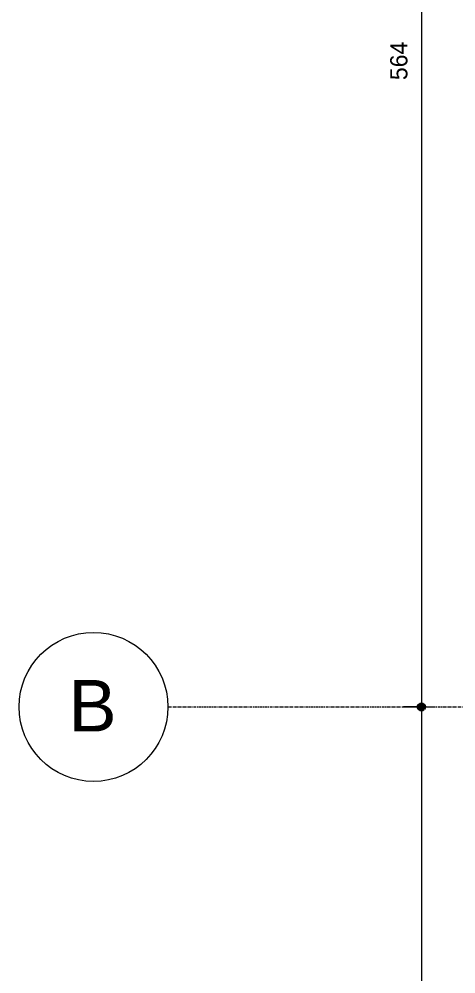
# Model space of a CAD drawing. Header units: centimetres. Extents: x 170 to 15941, y -2277 to 8860.
# Drawn here: x 5571.6 to 5762.4, y -250.3 to 166.3 of the extents above; entities that cross this region are included whole.
import ezdxf

# ---------------------------------------------------------------- set-up
doc = ezdxf.new("R2010")
doc.units = ezdxf.units.CM
doc.linetypes.add('Linha de eixo', pattern=[2.2225, 1.27, -0.3175, 0.3175, -0.3175])
doc.layers.add('A-ANNO-DIMS-1', color=1, linetype='Continuous', lineweight=9, true_color=0xff0000)
for name, color, linetype, lineweight in [('A-ANNO-DIMS-50', 7, 'Continuous', 9), ('S-GRID-1', 7, 'Linha de eixo', 9), ('S-GRID-IDEN', 7, 'Continuous', 9)]:
    doc.layers.add(name, color=color, linetype=linetype, lineweight=lineweight)
doc.styles.add('Arial', font='arial.ttf', dxfattribs={"height": 22.5})
doc.styles.add('Bahnschrift_7', font='', dxfattribs={"height": 7.5})
doc.styles.get('Bahnschrift_7').set_extended_font_data('Bahnschrift')
doc.dimstyles.new('COTA_LINEAR', dxfattribs={"dimscale": 30.48, "dimtxt": 8.33133, "dimasz": 0.393701, "dimexe": 0.164042, "dimexo": 0.328084, "dimgap": 0.131234, "dimtad": 1, "dimdec": 0, "dimzin": 0, "dimdsep": 46, "dimtxsty": 'Bahnschrift_7', "dimblk1": 'DOTSMALL', "dimblk2": 'DOTSMALL', "dimsah": 1, "dimcen": 0.09, "dimdle": 0.164042, "dimazin": 0, "dimtfac": 1, "dimtdec": 4, "dimtix": 1, "dimtmove": 0, "dimatfit": 3, "dimfxl": 1, "dimtvp": 1, "dimtolj": 1, "dimtzin": 0, "dimarcsym": 2})

# ---------------------------------------------------------------- blocks, each defined once
blk = doc.blocks.new('Eixo - M_Cabeça da grade - Círculo-45800-FORMA DA COBERTURA')
at = {"layer": 'S-GRID-IDEN'}
blk.add_circle((0, 0), 0.65, dxfattribs=at)
blk = doc.blocks.new('DIMBLOCK35-FORMA DA COBERTURA')
at = {"layer": 'A-ANNO-DIMS-50', "lineweight": 35, "true_color": 0xff0000}
h = blk.add_hatch(color=1, dxfattribs=at)
edge = h.paths.add_edge_path()
edge.add_arc((5747.34, 430.24), 1.5, 0, 360)
h = blk.add_hatch(color=1, dxfattribs=at)
edge = h.paths.add_edge_path()
edge.add_arc((5747.34, -133.76), 1.5, 0, 360)
at = {"layer": 'A-ANNO-DIMS-50', "color": 1, "true_color": 0xff0000}
for p, q in [((5739.46, 430.24), (5752.34, 430.24)), ((5747.34, 430.24), (5739.46, 430.24)), ((5747.34, 430.24), (5747.34, -133.76)), ((5739.46, -133.76), (5752.34, -133.76)), ((5747.34, -133.76), (5739.46, -133.76))]:
    blk.add_line(p, q, dxfattribs=at)
at = {"layer": 'A-ANNO-DIMS-50', "color": 1, "lineweight": 35, "true_color": 0xff0000}
for centre in [(5747.34, 430.24), (5747.34, -133.76)]:
    blk.add_circle(centre, 1.5, dxfattribs=at)
at = {"layer": 'A-ANNO-DIMS-50', "color": 0, "insert": (5733.7, 139.72), "char_height": 7.5, "width": 20.4496, "attachment_point": 1, "rotation": 90, "line_spacing_factor": 1.009858, "style": 'Bahnschrift_7'}
blk.add_mtext('564', dxfattribs=at)
blk = doc.blocks.new('_DotSmall')
at = {"color": 0, "linetype": 'ByBlock', "const_width": 0.5}
blk.add_lwpolyline([(-0.0625, 0, 1), (0.0625, 0, 1)], format="xyb", close=True, dxfattribs=at)
blk = doc.blocks.new('DIMBLOCK36-FORMA DA COBERTURA')
at = {"layer": 'A-ANNO-DIMS-50', "lineweight": 35, "true_color": 0xff0000}
h = blk.add_hatch(color=1, dxfattribs=at)
edge = h.paths.add_edge_path()
edge.add_arc((5747.34, -133.76), 1.5, 0, 360)
h = blk.add_hatch(color=1, dxfattribs=at)
edge = h.paths.add_edge_path()
edge.add_arc((5747.34, -509.76), 1.5, 0, 360)
at = {"layer": 'A-ANNO-DIMS-50', "color": 1, "true_color": 0xff0000}
for p, q in [((5739.46, -133.76), (5752.34, -133.76)), ((5747.34, -133.76), (5739.46, -133.76)), ((5747.34, -133.76), (5747.34, -514.76)), ((5790.52, -509.76), (5742.34, -509.76)), ((5747.34, -509.76), (5790.52, -509.76))]:
    blk.add_line(p, q, dxfattribs=at)
at = {"layer": 'A-ANNO-DIMS-50', "color": 1, "lineweight": 35, "true_color": 0xff0000}
for centre in [(5747.34, -133.76), (5747.34, -509.76)]:
    blk.add_circle(centre, 1.5, dxfattribs=at)
at = {"layer": 'A-ANNO-DIMS-50', "color": 0, "insert": (5733.7, -329.9), "char_height": 7.5, "width": 19.5408, "attachment_point": 1, "rotation": 90, "line_spacing_factor": 1.009858, "style": 'Bahnschrift_7'}
blk.add_mtext('376', dxfattribs=at)

msp = doc.modelspace()

# ---------------------------------------------------------------- linework, layer by layer
at = {"layer": 'S-GRID-1'}
msp.add_line((5636.63, -133.76), (8470.88, -133.76), dxfattribs=at)

# ---------------------------------------------------------------- block references
at = {"layer": 'S-GRID-IDEN', "xscale": 49.99999999999998, "yscale": 49.99999999999998, "zscale": 49.99999999999998, "rotation": 269.9999999999994}
msp.add_blockref('Eixo - M_Cabeça da grade - Círculo-45800-FORMA DA COBERTURA', (5604.13, -133.76), dxfattribs=at)

# ---------------------------------------------------------------- dimensions: what is measured, and where the dimension line sits
at = {"layer": 'A-ANNO-DIMS-1'}
for base, p1, p2, override, picture, middle in [((5747.34, -133.76), (5749.46, 430.24), (5749.46, -133.76), {"dimpost": '<>', "dimfxl": 564}, 'DIMBLOCK35-FORMA DA COBERTURA', (5739.55, 148.24)), ((5747.34, -509.76), (5749.46, -133.76), (5800.52, -509.76), {"dimpost": '<>', "dimfxl": 379.451848}, 'DIMBLOCK36-FORMA DA COBERTURA', (5739.51, -321.76))]:
    dim = msp.add_linear_dim(base=base, p1=p1, p2=p2, angle=90, dimstyle='COTA_LINEAR', override=override, dxfattribs=at)
    dim.commit()
    dim.dimension.update_dxf_attribs({"geometry": picture, "text_midpoint": middle})

# ---------------------------------------------------------------- next in the draw order: texts
at = {"layer": 'S-GRID-IDEN', "insert": (5593.25, -121.99), "char_height": 22.5, "width": 25.654, "attachment_point": 1, "style": 'Arial', "bg_fill": 3, "box_fill_scale": 1.25, "bg_fill_color": 9, "bg_fill_true_color": 13158600, "bg_fill_transparency": 0}
msp.add_mtext('B', dxfattribs=at)

doc.saveas('drawing.dxf')
